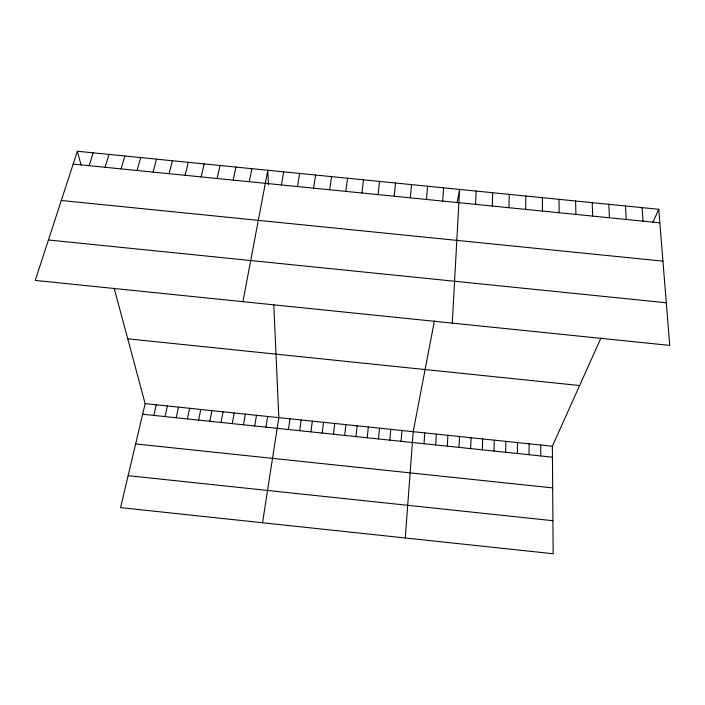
<?xml version="1.0" encoding="UTF-8"?>
<svg xmlns="http://www.w3.org/2000/svg" width="705" height="705" viewBox="0 0 705 705"><rect width="100%" height="100%" fill="white"/><g stroke="black" fill="none" stroke-linecap="round" stroke-linejoin="round"><path stroke-width="1.06" d="M529.041 454.725L529.111 443.806M525.701 209.385L525.833 196.025M517.355 453.5L517.496 442.59M505.67 452.275L505.882 441.374M508.984 207.711L509.257 194.377M493.993 451.05L494.284 440.167M492.275 206.036L492.707 192.721M482.317 449.825L482.678 438.951M470.649 448.609L471.09 437.743M475.575 204.371L476.157 191.073M458.99 447.384L459.493 436.527M447.331 446.159L447.913 435.311M452.275 323.119L459.616 189.416L457.078 202.67M435.672 444.943L436.333 434.104M442.705 201.075L443.577 187.821M424.031 443.718L424.762 432.896M405.278 537.977L413.192 431.68L434.456 320.722M426.525 199.453L427.547 186.217M401.092 441.312L401.965 430.508M410.363 197.841L411.526 184.622M389.803 440.131L390.746 429.336M378.514 438.951L379.537 428.164M394.21 196.219L395.523 183.018M367.235 437.77L368.327 426.992M355.963 436.589L357.118 425.82M378.065 194.606L379.519 181.423M344.692 435.408L345.917 424.648M361.929 192.994L363.524 179.828M333.421 434.227L334.725 423.476M322.159 433.046L323.533 422.304M345.802 191.372L347.547 178.233M310.905 431.865L312.35 421.141M299.651 430.685L301.167 419.969M329.684 189.76L331.579 176.638M288.407 429.504L289.993 418.796M313.575 188.147L315.611 175.043M262.542 522.749L278.827 417.633L273.769 304.269M265.935 427.151L267.662 416.461M297.484 186.543L299.66 173.448M254.699 425.979L256.497 415.298M243.472 424.798L245.34 414.126M281.401 184.93L283.718 171.861M232.253 423.626L234.192 412.963M242.925 301.678L267.794 170.266L268.438 184.798M221.035 422.445L223.044 411.799M209.826 421.273L211.905 410.636M249.253 181.714L251.87 168.68M198.616 420.101L200.766 409.464M187.415 418.92L189.636 408.301M233.196 180.101L235.955 167.085M176.215 417.748L178.506 407.137M217.149 178.497L220.057 165.499M165.023 416.576L167.385 405.974M153.831 415.404L156.263 404.811M201.119 176.893L204.159 163.912M114.166 288.274L145.151 403.648L120.59 507.618L553.161 553.742L552.359 446.239L600.907 338.118M185.089 175.289L188.279 162.326M169.077 173.686L172.408 160.74M153.064 172.082L156.536 159.163M137.07 170.487L140.683 157.576M121.084 168.883L124.847 155.999M105.107 167.288L109.011 154.413M89.138 165.684L93.183 152.835M77.365 151.258L35.25 280.405L669.75 345.397L658.752 209.297L77.365 151.258L81.066 165.032M652.927 222.269L658.752 209.297M73.179 164.089L659.845 222.815M61.309 200.493L662.938 261.15M48.434 239.982L666.304 302.771M127.737 338.814L579.625 385.52M145.151 403.648L552.359 446.239M142.648 414.232L552.438 457.175M135.633 443.938L552.667 487.895M128.143 475.672L552.914 520.704M642.096 207.64L643.039 221.132M625.458 205.975L626.243 219.449M608.829 204.318L609.464 217.766M592.209 202.652L592.685 216.091M575.597 200.995L575.923 214.408M558.995 199.339L559.171 212.734M542.409 197.682L542.436 211.059M540.735 445.022L540.735 455.95"/></g></svg>
